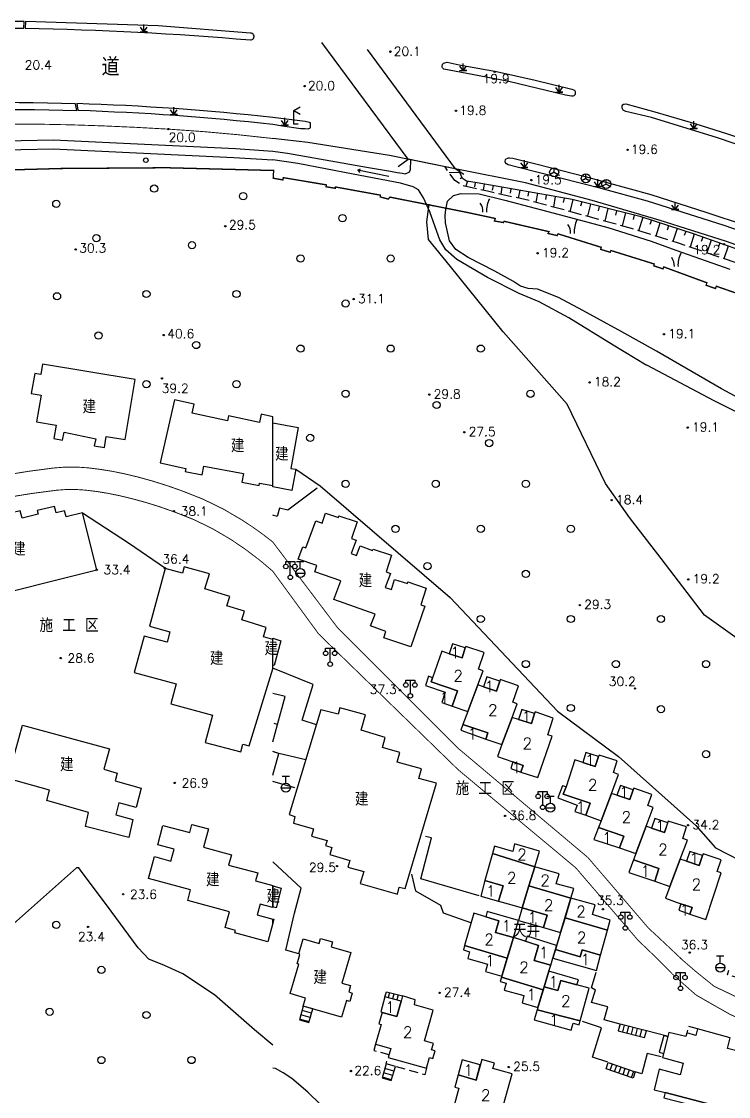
# Model space of a CAD drawing. Extents: x 115374 to 116875, y 149866 to 152432.
# Drawn here: x 115944.2 to 116101.2, y 152193.1 to 152431.7 of the extents above; entities that cross this region are included whole.
import ezdxf
from ezdxf.enums import TextEntityAlignment as Align

# ---------------------------------------------------------------- set-up
doc = ezdxf.new("R2010")
doc.units = 0
doc.header["$MEASUREMENT"] = 0
doc.header["$PDMODE"] = 32
doc.header["$PDSIZE"] = 0.3
for name, pattern in [('X0', [4, 3, -1]), ('X2', [10, 8, -2]), ('X5', [3, 2, -1])]:
    doc.linetypes.add(name, pattern=pattern)
doc.layers.get('0').update_dxf_attribs({"linetype": 'CONTINUOUS'})
for name, color, linetype in [('BOUND', 7, 'CONTINUOUS'), ('DLDW', 14, 'CONTINUOUS'), ('DLSS', 5, 'CONTINUOUS'), ('DMTZ', 5, 'CONTINUOUS'), ('GCD', 1, 'CONTINUOUS'), ('GXYZ', 2, 'CONTINUOUS'), ('JMD', 6, 'CONTINUOUS'), ('SXSS', 5, 'CONTINUOUS'), ('YZH', 2, 'CONTINUOUS'), ('ZBTZ', 5, 'CONTINUOUS')]:
    doc.layers.add(name, color=color, linetype=linetype)
doc.styles.add('HZ', font='rs.shx', dxfattribs={"bigfont": 'hztxt.shx'})
doc.linetypes.add('X17', pattern='A,9.4,[169,symbolx.shx,S=1,R=0,X=0,Y=0.15],0.6', length=10)
doc.linetypes.add('X20', pattern='A,4.5,[145,symbolx.shx,S=1,R=0,X=0,Y=0],4.5,-0.5,[146,symbolx.shx,S=1,R=0,X=0,Y=0],-0.5', length=10)
doc.linetypes.add('X35', pattern='A,2,[4,symbolt.shx,S=1,R=0,X=0,Y=0],2,[28,symbolt.shx,S=1,R=0,X=0,Y=0],1e-11', length=4)
doc.linetypes.add('X4', pattern='A,0,-1e-09,[149,symbolx.shx,S=0.15,R=0,X=0,Y=0],-1.6', length=1.6)
doc.linetypes.add('X40', pattern='A,2,[150,symbolx.shx,S=1,R=0,X=0,Y=0],2,[151,symbolx.shx,S=1,R=0,X=0,Y=0],1e-11', length=4)

# ---------------------------------------------------------------- blocks, each defined once
blk = doc.blocks.new('GC124')
for p, q in [((0, -0.8), (-0.75, 0.2)), ((0, -0.8), (0, 0.8)), ((0, -0.8), (0.75, 0.2)), ((-0.8, -0.8), (0.75, -0.8)), ((0.8, -0.8), (0, -0.8))]:
    blk.add_line(p, q)
blk = doc.blocks.new('GC122')
blk.add_circle((0, 0), 0.8)
blk = doc.blocks.new('GC159')
blk.add_circle((0.73, 0.68), 0.5)
blk = doc.blocks.new('GC052')
for p, q in [((0, 3), (1.38, 3.81)), ((0, 0), (0, 3)), ((0, 3), (1.38, 2.19)), ((1, 0), (0, 0))]:
    blk.add_line(p, q)
blk = doc.blocks.new('GC048')
for q in [(-0.87, -0.5), (0, 1), (0.87, -0.5)]:
    blk.add_line((0, 0), q)
blk.add_circle((0, 0), 1)
blk = doc.blocks.new('GC097')
for p, q in [((-1, 2.92), (-1, 3.52)), ((-1, 3.52), (1, 3.52)), ((0, 0.52), (0, 3.52)), ((1, 3.52), (1, 2.92))]:
    blk.add_line(p, q)
for centre in [(-1, 2.42), (1, 2.42), (0.01, 0)]:
    blk.add_circle(centre, 0.5)
blk = doc.blocks.new('GC133')
for p, q in [((-0.81, 2.59), (0.79, 2.59)), ((-0.01, 0.99), (-0.01, 2.59)), ((-1.01, -0.01), (0.99, -0.01))]:
    blk.add_line(p, q)
blk.add_circle((-0.01, -0.01), 1)

msp = doc.modelspace()

# ---------------------------------------------------------------- linework, layer by layer
at = {"layer": 'BOUND', "linetype": 'Continuous'}
for points in [[(116030.05, 152401.16), (116010.94, 152427.05)], [(116020.95, 152425.46), (116040.47, 152399.04), (116030.05, 152401.16)]]:
    msp.add_lwpolyline(points, dxfattribs=at)
at = {"layer": 'BOUND', "linetype": 'Continuous', "flags": 128}
for points in [[(116025.24, 152216.35), (116028.81, 152215.46), (116028.49, 152214.31), (116024.93, 152215.28)], [(116008.03, 152209.57), (116008.9, 152212.6), (116006.8, 152213.21), (116005.93, 152210.17)], [(116076.71, 152207.71), (116082.56, 152206.23), (116082.94, 152207.74), (116077.1, 152209.22)], [(116026.3, 152196.66), (116027.23, 152199.8), (116025.19, 152200.37), (116024.28, 152197.27)], [(116080, 152197.22), (116074, 152199.3), (116074.49, 152200.71), (116080.49, 152198.63)]]:
    msp.add_lwpolyline(points, close=True, dxfattribs=at)
at = {"layer": 'DLDW', "linetype": 'X4', "flags": 128}
for points in [[(116246, 152260.78), (116240.56, 152251.28), (116239.42, 152249.69), (116230.78, 152248.96), (116221.52, 152247.23), (116207.28, 152250.64), (116191.82, 152254.08), (116186.51, 152257.11), (116169.81, 152258.96), (116158.08, 152262.26), (116145.98, 152269.39), (116137.05, 152274.05), (116130.39, 152276.79), (116127.48, 152279.69), (116121.99, 152283), (116117.9, 152283.31), (116109.1, 152288.01), (116103.1, 152294.79), (116095.87, 152299.99), (116086.21, 152312.54), (116079.19, 152321.64), (116073.87, 152329.21), (116065.35, 152346.81), (116051.18, 152362.81), (116039.44, 152377.34), (116034.56, 152383.33), (116034.24, 152387.28), (116034.75, 152391.15)], [(116005.17, 152332.37), (116010.57, 152328.67), (116039.39, 152303.9), (116063.21, 152278.67), (116076.78, 152268.57), (116093.92, 152253.29), (116098.29, 152248.3), (116106.35, 152244.22)]]:
    msp.add_lwpolyline(points, dxfattribs=at)
at = {"layer": 'DLSS', "linetype": 'Continuous', "flags": 128}
msp.add_lwpolyline([(116038, 152421.13), (116037.73, 152421.43), (116037.64, 152421.6), (116037.61, 152421.78), (116037.62, 152421.96), (116037.68, 152422.11), (116037.8, 152422.32), (116037.9, 152422.42), (116038.18, 152422.55), (116038.75, 152422.67), (116041.36, 152422.1), (116049.68, 152420.58), (116058.28, 152418.66), (116066.4, 152416.71), (116066.8, 152416.55), (116066.96, 152416.45), (116067.04, 152416.33), (116067.11, 152416.17), (116067.11, 152416.02), (116067.12, 152415.51), (116066.88, 152415.24), (116066.63, 152415.13), (116066.32, 152415.1), (116065.01, 152415.37), (116052.4, 152418.36), (116044.28, 152419.96)], close=True, dxfattribs=at)
for points in [[(116113.54, 152400.86), (116098.73, 152405.89), (116084.09, 152410.38), (116078.39, 152411.72), (116077.77, 152412.02), (116077.59, 152412.5), (116077.54, 152412.7), (116077.6, 152412.98), (116077.72, 152413.2), (116077.87, 152413.35), (116078.03, 152413.39), (116078.41, 152413.4), (116084.79, 152411.65), (116093.94, 152408.96), (116100.75, 152406.87), (116107.21, 152404.7)], [(116000, 152408.93), (116002.2, 152408.56), (116006.22, 152407.99), (116007.2, 152407.95), (116007.86, 152407.91), (116008.02, 152407.96), (116008.24, 152408.04), (116008.37, 152408.17), (116008.41, 152408.42), (116008.43, 152408.99), (116008.37, 152409.18), (116008.2, 152409.28), (116007.23, 152409.54), (116000, 152410.41)], [(116204.54, 152335.87), (116204.48, 152336.23), (116203.82, 152337.02), (116200.98, 152338.58), (116181.82, 152347.94), (116166.69, 152355.15), (116149.96, 152363.1), (116130.17, 152371.75), (116114.39, 152377.99), (116100.73, 152382.88), (116085.82, 152387.59), (116070.92, 152391.97), (116056.09, 152395.89), (116040.47, 152399.04), (116025.94, 152401.97), (116007.82, 152404.87), (116000, 152405.74)], [(116027.88, 152399.5), (116030.05, 152401.16)], [(116040.47, 152399.04), (116030.05, 152401.16)], [(116107.25, 152384), (116100.2, 152386.46), (116083.22, 152391.81), (116072.9, 152394.65), (116054.55, 152399.3), (116052.3, 152399.92), (116051.88, 152400.09), (116051.78, 152400.16), (116051.62, 152400.54), (116051.62, 152400.62), (116051.69, 152401.07), (116051.84, 152401.25), (116052.19, 152401.41), (116052.29, 152401.48), (116052.6, 152401.47), (116053.28, 152401.38), (116058.69, 152400.06), (116069.39, 152397.32), (116083.9, 152393.3), (116096.34, 152389.31), (116104.91, 152386.47)], [(116042.4, 152397.78), (116040.47, 152399.04)]]:
    msp.add_lwpolyline(points, dxfattribs=at)
at = {"layer": 'DLSS', "linetype": 'Continuous', "const_width": 0.2, "elevation": 28.61, "flags": 128}
msp.add_lwpolyline([(115500, 152276.4), (115500.27, 152276.5), (115532.5, 152288.56), (115608.64, 152317.04), (115634.28, 152326.63), (115664.54, 152337.97), (115704.27, 152352.82), (115717.43, 152357.77), (115749.84, 152369.87), (115765.86, 152375.73), (115781.58, 152381.3), (115792.25, 152384.75), (115800.12, 152387.26, -0.028149), (115852.28, 152400.26, -0.012549), (115879.49, 152404.73, -0.017306), (115909.2, 152407.8, -0.012287), (115933.53, 152408.87, -0.011958), (115955.4, 152408.77, -0.008068), (115976.81, 152407.82, -0.014258), (116000, 152405.74, -0.00202)], format="xyb", dxfattribs=at)
at = {"layer": 'DLSS', "linetype": 'X2', "flags": 128}
msp.add_lwpolyline([(115569.22, 152046.44, 0.2, 0.2, 0), (115567.98, 152054.85, 0.2, 0.2, 0), (115567.36, 152062.02, 0.2, 0.2, 0), (115565.46, 152073.57, 0.2, 0.2, 0), (115565.15, 152085.43, 0.2, 0.2, 0), (115565.94, 152100.61, 0.2, 0.2, 0), (115567.07, 152115.19, 0.2, 0.2, 0.000417), (115568.87, 152122.44, 0.2, 0.2, 0.000841), (115571.76, 152134.19, 0.2, 0.2, -0.001123), (115573.93, 152143.01, 0.2, 0.2, -0.040892), (115576.45, 152150.47, 0.2, 0.2, -0.038421), (115580.3, 152157.79, 0.2, 0.2, -0.014908), (115581.98, 152160.3, 0.2, 0.2, -0.0273), (115583.27, 152161.9, 0.2, 0.2, -0.028692), (115584.66, 152163.29, 0.2, 0.2, -0.02493), (115586.29, 152164.6, 0.2, 0.2, -0.055949), (115590.62, 152167.05, 0.2, 0.2, -0.034684), (115597.12, 152169.3, 0.2, 0.2, -0.001971), (115606.13, 152171.7, 0.2, 0.2, -0.002162), (115614.38, 152173.83, 0.2, 0.2, -0.000706), (115628.2, 152177.3, 0.2, 0.2, 0.000636), (115643.52, 152181.15, 0.2, 0.2, 0.003406), (115661.39, 152185.8, 0.2, 0.2, 0.002638), (115684.43, 152192.09, 0.2, 0.2, 0.017629), (115705.85, 152198.87, 0.2, 0.2, 0.012619), (115735.37, 152210.24, 0.2, 0.2, 0.0206), (115745.5, 152214.93, 0.2, 0.2, -0.043498), (115751.43, 152217.35, 0.2, 0.2, -0.00713), (115758.79, 152219.52, 0.2, 0.2, 0.003872), (115772.01, 152223.33, 0.2, 0.2, 0.003936), (115786.44, 152227.73, 0.2, 0.2, -0.010813), (115791.95, 152229.33, 0.2, 0.2, -0.019211), (115795.39, 152230.11, 0.2, 0.2, -0.003374), (115812.93, 152233.25, 0.2, 0.2, -0.005685), (115818.12, 152234.08, 0.2, 0.2, 0.007685), (115821.72, 152234.67, 0.2, 0.2, 0.04114), (115823.29, 152235.09, 0.2, 0.2, 0.022105), (115827.14, 152236.66, 0.2, 0.2, 0.046444), (115829.02, 152237.74, 0.2, 0.2, 0.02433), (115833.3, 152241.11, 0.2, 0.2, 0.050906), (115833.8, 152241.63, 0.2, 0.2, -0.067766), (115837.7, 152246, 0.2, 0.2, 0.011529), (115853.64, 152260.93, 0.2, 0.2, 0.022845), (115862.07, 152269.98, 0.2, 0.2, 0.020346), (115882.96, 152296.73, 0.2, 0.2, -0.053266), (115892.42, 152307.33, 0.2, 0.2, -0.009121), (115897.22, 152311.52, 0.2, 0.2, -0.008602), (115902.44, 152315.76, 0.2, 0.2, -0.016613), (115909.99, 152321.28, 0.2, 0.2, -0.027309), (115915.15, 152324.4, 0.2, 0.2, -0.054517), (115920.34, 152326.47, 0.2, 0.2, -0.017128), (115934.59, 152329.91, 0.2, 0.2, -0.021521), (115951.33, 152332.61, 0.2, 0.2, -0.054783), (115958.93, 152332.66, 0.2, 0.2, -0.029317), (115967.02, 152331.35, 0.2, 0.2, -0.024745), (115976.2, 152328.82, 0.2, 0.2, -0.004002), (115976.92, 152328.58, 0.2, 0.2, -0.000868), (115979.91, 152327.53, 0.2, 0.2, -0.057628), (115993.3, 152321.01, 0.2, 0.2, -0.025987), (116000, 152316.22, 0, 0, 0)], format="xyseb", dxfattribs=at)
at = {"layer": 'DLSS', "linetype": 'Continuous', "const_width": 0.2, "flags": 128}
msp.add_lwpolyline([(115839.82, 152241.22, 0.012364), (115857.13, 152257.38, 0.022845), (115865.86, 152266.76, 0.020346), (115887, 152293.83, -0.053266), (115895.76, 152303.64, -0.009121), (115900.42, 152307.71, -0.008602), (115905.51, 152311.84, -0.016613), (115912.79, 152317.17, -0.027309), (115917.49, 152320.01, -0.054517), (115921.67, 152321.68, -0.017128), (115935.59, 152325.04, -0.021521), (115951.91, 152327.67, -0.054783), (115958.42, 152327.71, -0.029317), (115965.94, 152326.49, -0.024745), (115974.64, 152324.1, -0.004002), (115975.29, 152323.88, -0.000868), (115978.26, 152322.84, -0.057628), (115990.62, 152316.82, -0.03962), (116000, 152309.73)], format="xyb", dxfattribs=at)
at = {"layer": 'DLSS', "linetype": 'X2', "const_width": 0.2, "flags": 128}
for points in [[(116083.4, 152230.52), (116069.96, 152246.19), (116041.3, 152270.3), (116014.38, 152297.2), (116000, 152316.22)], [(116251.92, 152291.22), (116254.42, 152285.07), (116255.65, 152280.64), (116258.08, 152262.51), (116259.19, 152251.53), (116262.05, 152228.59), (116264.39, 152177.61), (116264.81, 152131.24), (116264.67, 152129.75), (116264.6, 152129.53), (116264.57, 152129.36), (116264.34, 152128.72), (116264.18, 152128.51), (116264, 152128.29), (116263.64, 152127.86), (116263.28, 152127.6), (116261, 152126.79), (116255.38, 152126.93), (116247.8, 152129.18), (116238.74, 152133.33), (116219.15, 152145.81), (116211.88, 152153.75), (116204.96, 152161.76), (116200.62, 152167.09), (116195.15, 152172.67), (116189.11, 152179.94), (116181.8, 152187.44), (116176.53, 152192.94), (116172.63, 152196.33), (116169.85, 152198.46), (116166.52, 152200.86), (116161.68, 152203.74), (116157.15, 152205.62), (116153.49, 152206.81), (116150.62, 152207.58), (116142.6, 152209.13), (116132.78, 152209.8), (116120.99, 152210.8), (116117.85, 152211.05), (116115.34, 152211.43), (116111.31, 152212.3), (116107.23, 152213.51), (116103.79, 152214.83), (116097.97, 152217.61), (116093.81, 152220.97), (116090.62, 152223.73), (116090.68, 152223.71), (116085.44, 152228.64), (116083.4, 152230.52)]]:
    msp.add_lwpolyline(points, dxfattribs=at)
at = {"layer": 'DLSS', "linetype": 'Continuous', "const_width": 0.2, "flags": 128}
for points in [[(116000, 152309.73), (116010.19, 152295.8), (116041.18, 152265.65), (116067.29, 152243.88), (116081.15, 152227.76)], [(116174.53, 152186.01), (116164.37, 152194.85), (116157.66, 152198.62), (116152.01, 152201.03), (116149.36, 152202.01), (116143.88, 152203.26), (116137.3, 152204.29), (116130.36, 152204.77), (116123.6, 152205.76), (116115.61, 152206.96), (116102.46, 152210.94), (116102.06, 152211.13), (116101.47, 152211.39), (116094.02, 152215.63), (116089.23, 152219.84), (116088.8, 152220.24), (116084.96, 152224.12), (116081.15, 152227.76)]]:
    msp.add_lwpolyline(points, dxfattribs=at)
at = {"layer": 'DMTZ', "linetype": 'Continuous'}
for p, q in [((116041.57, 152398.21), (116039.17, 152398.11)), ((116042.05, 152397.07), (116041.63, 152396.8)), ((116043.24, 152396.25), (116042.87, 152395.15)), ((116044.98, 152395.98), (116044.83, 152394.99)), ((116046.95, 152395.63), (116046.71, 152394.27)), ((116048.92, 152395.29), (116048.75, 152394.3)), ((116050.89, 152394.94), (116050.62, 152393.38)), ((116052.86, 152394.59), (116052.69, 152393.61)), ((116054.83, 152394.24), (116054.52, 152392.5)), ((116056.8, 152393.9), (116056.63, 152392.91)), ((116058.77, 152393.55), (116058.42, 152391.58)), ((116060.74, 152393.2), (116060.57, 152392.22)), ((116062.71, 152392.86), (116062.3, 152390.53)), ((116064.68, 152392.51), (116064.51, 152391.52)), ((116066.65, 152392.15), (116065.99, 152389.53)), ((116068.59, 152391.66), (116068.34, 152390.69)), ((116070.53, 152391.17), (116069.85, 152388.48)), ((116072.47, 152390.68), (116072.22, 152389.71)), ((116074.4, 152390.19), (116073.7, 152387.4)), ((116076.34, 152389.71), (116076.1, 152388.74)), ((116078.28, 152389.22), (116077.55, 152386.33)), ((116080.22, 152388.73), (116079.98, 152387.76)), ((116082.15, 152388.21), (116081.2, 152385.26)), ((116084.06, 152387.6), (116083.75, 152386.65)), ((116085.96, 152386.98), (116085.02, 152384.08)), ((116087.86, 152386.37), (116087.56, 152385.41)), ((116089.77, 152385.75), (116088.84, 152382.89)), ((116091.67, 152385.13), (116091.36, 152384.18)), ((116093.57, 152384.52), (116092.64, 152381.63)), ((116095.46, 152383.86), (116095.13, 152382.91)), ((116097.35, 152383.2), (116096.35, 152380.36)), ((116099.23, 152382.53), (116098.9, 152381.59)), ((116101.12, 152381.87), (116100.14, 152379.07))]:
    msp.add_line(p, q, dxfattribs=at)
at = {"layer": 'DMTZ', "linetype": 'Continuous', "flags": 128}
for points in [[(116043.01, 152396.29), (116042.15, 152396.83), (116041.57, 152398.19), (116041.56, 152398.82)], [(116202.34, 152335.17), (116202.05, 152335.83), (116200.77, 152336.49), (116193.83, 152341.17), (116183.28, 152346.57), (116175.64, 152350.26), (116156.44, 152359.21), (116141.03, 152366.24), (116123.52, 152373.49), (116107.46, 152379.65), (116093.6, 152384.51), (116081.76, 152388.34), (116066.5, 152392.19), (116045.39, 152395.91), (116043.01, 152396.29)]]:
    msp.add_lwpolyline(points, dxfattribs=at)
at = {"layer": 'DMTZ', "linetype": 'X35', "flags": 128}
for points in [[(116009.9, 152328.17), (116003.38, 152323.25), (116001.48, 152323.69), (116001.01, 152321.87), (116000, 152322.12)], [(116009.02, 152284.6), (116000, 152288.2)], [(116009.69, 152275.64), (116006.52, 152276.68), (116009.02, 152284.6)], [(116000, 152271.82), (116001.08, 152275.73), (116002.76, 152281.89), (116000, 152282.55)], [(116001.08, 152275.73), (116000.3, 152275.93)], [(116000, 152264.46), (116001.38, 152269.29), (116000, 152269.68)], [(116001.38, 152269.29), (116000.3, 152269.59)], [(116007.33, 152267.87), (116001.38, 152269.29)], [(116004.92, 152261.63), (116000, 152263.01)], [(116045.81, 152237.68), (116032.85, 152241.48), (116035.24, 152250.56), (116033.9, 152250.86)], [(116005.78, 152224.77), (116002.89, 152225.6), (116004.82, 152233.81), (116006.29, 152239.37), (116000, 152245.2)], [(116043.99, 152231.69), (116037.91, 152233.84), (116037.29, 152235.5), (116031.79, 152238.68), (116030.87, 152242.46)], [(116077.1, 152209.22), (116073.56, 152210.14), (116074.37, 152213.02), (116070.76, 152214), (116071.65, 152216.76), (116070.74, 152217.26), (116071.77, 152220.74)], [(116074.41, 152200.74), (116071, 152201.89), (116072.95, 152208.4), (116068.77, 152209.76)], [(116087.56, 152206.54), (116082.94, 152207.74)], [(116086.23, 152201.91), (116083.12, 152202.69), (116081.91, 152198.14)], [(116081.91, 152198.14), (116080.49, 152198.63)]]:
    msp.add_lwpolyline(points, dxfattribs=at)
at = {"layer": 'DMTZ', "linetype": 'X40', "elevation": 33.37, "flags": 128}
msp.add_lwpolyline([(115957.77, 152322.69), (115967.98, 152315.98), (115976.23, 152310.39)], dxfattribs=at)
at = {"layer": 'GCD', "linetype": 'Continuous'}
for p in [(116026.14, 152425.01, 20.1), (116049.29, 152420.54, 19.9), (116007.09, 152417.37, 20), (116040.69, 152411.9, 19.8), (115976.81, 152407.82, 19.98), (116078.77, 152403.22, 19.6), (116057.43, 152396.51, 19.5), (115989.49, 152386.27, 29.54), (115956.27, 152381.12, 30.31), (116100.17, 152382.28, 19.2), (116058.81, 152380.26, 19.2), (116017.96, 152370.09, 31.1), (115975.81, 152362.12, 40.57), (116086.83, 152362.31, 19.1), (115975.43, 152352.49, 39.18), (116070.33, 152351.62, 18.2), (116034.76, 152348.9, 29.8), (116042.52, 152340.56, 27.5), (116092.12, 152341.59, 19.1), (116075.25, 152325.48, 18.4), (115978.09, 152323.04, 38.06), (115960.94, 152310.03, 33.37), (115976.1, 152310.35, 36.42), (116092.25, 152307.9, 19.2), (116068.18, 152302.21, 29.3), (115952.95, 152290.43, 28.55), (116028.29, 152283.3, 37.3), (116080.4, 152283.68, 30.2), (115978.27, 152262.73, 26.87), (116051.59, 152255.4, 36.79), (116092.2, 152253.34, 34.2), (116014.28, 152244.29, 29.5), (115966.81, 152238.02, 23.56), (116073.31, 152234.71, 35.34), (115959.01, 152230.78, 23.43), (116092.57, 152225.09, 36.3), (116037.05, 152216.15, 27.4), (116052.41, 152199.68, 25.5), (116017.38, 152198.8, 22.6)]:
    msp.add_point(p, dxfattribs=at)
at = {"layer": 'JMD', "linetype": 'Continuous', "flags": 128}
for points in [[(115947.18, 152353.58), (115946.4, 152349.15), (115948.6, 152348.77), (115947.56, 152342.86), (115951.94, 152342.09), (115951.43, 152339.19), (115953.34, 152338.79), (115953.71, 152340.55), (115960.72, 152339.07), (115960.4, 152337.56), (115962.66, 152337.19), (115963.07, 152339.64), (115967.28, 152338.95), (115969.47, 152352.25), (115948.93, 152355.63), (115948.55, 152353.36), (115947.18, 152353.58)], [(116000, 152343.97), (115997.46, 152344.54), (115997.05, 152342.69), (115990.22, 152344.22), (115989.95, 152343.05), (115982.15, 152344.8), (115982.58, 152346.75), (115978.17, 152347.74), (115975.04, 152333.77), (115980.74, 152332.5), (115980.59, 152331.81), (115984.32, 152331.1), (115984.69, 152333.06), (115993.51, 152331.38), (115993.15, 152329.5), (115996.98, 152328.77), (115997.08, 152329.26), (116000, 152328.7)], [(116000, 152342.63), (116005.66, 152341.57), (116004.01, 152332.49), (116005.17, 152332.37), (116004.25, 152327.65), (116000, 152328.45)], [(115960.94, 152310.03), (115957.77, 152322.69), (115954.15, 152321.78), (115953.81, 152323.12), (115951.91, 152322.64), (115951.54, 152324.1), (115947.76, 152323.15), (115947.96, 152322.38), (115944.36, 152321.48), (115943.95, 152323.12), (115942.09, 152322.65), (115934.6, 152321.37), (115934.84, 152319.98), (115932.83, 152319.63), (115932.97, 152318.84), (115929.09, 152318.18), (115932.82, 152302.98)], [(116006.67, 152315.11), (116007.39, 152314.87), (116009.56, 152320.87), (116011.01, 152320.35), (116011.74, 152322.56), (116014.58, 152321.66), (116014.69, 152322.01), (116018.74, 152320.64), (116017.53, 152316.95), (116018.52, 152316.58), (116017.42, 152313.65), (116018.62, 152313.21), (116019.42, 152315.35), (116022.19, 152314.3), (116022.32, 152314.64), (116026.38, 152313.28), (116025.16, 152309.59), (116026.12, 152309.23), (116024.95, 152306.11), (116026.35, 152305.68), (116027.07, 152307.89), (116029.91, 152306.99), (116030.02, 152307.33), (116034.08, 152305.97), (116032.86, 152302.28), (116033.79, 152301.93), (116030.67, 152292.9), (116024.68, 152294.93), (116025.15, 152296.36), (116021.74, 152297.6), (116022.72, 152300.21), (116013.56, 152303.43), (116015.12, 152307.56), (116009.34, 152309.57), (116009.82, 152310.95), (116005.65, 152312.4)], [(116000, 152294.53), (115997.93, 152295.16), (115998.56, 152297.24), (115993.15, 152298.89), (115993.75, 152300.87), (115989.85, 152302.06), (115990.47, 152304.08), (115984.96, 152305.77), (115985.99, 152309.15), (115980.38, 152310.67), (115980, 152309.29), (115976.1, 152310.35), (115972.64, 152297.51), (115977.17, 152296.28), (115976.55, 152293.95), (115971.47, 152295.32), (115969.28, 152287.21), (115978.56, 152284.71), (115977.36, 152280.26), (115986.64, 152277.75), (115985.02, 152271.73), (115992.91, 152269.6), (115993.37, 152271.3), (115994.76, 152270.93), (116000, 152288.05)], [(116000, 152294.83), (116001.8, 152294.27), (116000.3, 152288.82), (116000, 152288.91)], [(116046.69, 152287.59), (116045.69, 152287.97), (116046.91, 152291.66), (116042.86, 152293.02), (116042.75, 152292.68), (116042.07, 152290.48), (116039.18, 152291.37), (116037.51, 152291.99), (116035.49, 152286.08), (116035.18, 152285.14), (116040.99, 152283.19), (116039.81, 152279.79), (116043.29, 152278.58), (116045.51, 152284.48)], [(116042.75, 152292.68), (116039.91, 152293.58), (116039.18, 152291.37), (116042.07, 152290.48)], [(116035.18, 152285.14), (116035.49, 152286.08), (116034.57, 152286.39), (116033.92, 152284.36), (116038.29, 152282.85), (116037.51, 152280.59), (116039.81, 152279.79), (116040.99, 152283.19)], [(116054.3, 152280.26), (116053.34, 152280.62), (116054.56, 152284.31), (116050.5, 152285.68), (116050.39, 152285.33), (116049.71, 152283.13), (116046.83, 152284.02), (116045.51, 152284.48), (116043.29, 152278.58), (116042.21, 152275.72), (116047.77, 152273.87), (116047.29, 152272.46), (116050.89, 152271.23), (116053.17, 152277.26)], [(116050.39, 152285.33), (116047.55, 152286.24), (116046.83, 152284.02), (116049.71, 152283.13)], [(116010.66, 152278.96), (116003.67, 152255.7), (116004.95, 152255.3), (116004.62, 152253.79), (116009.03, 152252.56), (116008.63, 152250.95), (116012.09, 152249.92), (116011.75, 152248.84), (116013.15, 152248.43), (116012.68, 152246.84), (116017.14, 152245.53), (116016.69, 152244), (116020.23, 152243.1), (116019.41, 152240.41), (116027.68, 152238.05), (116028.1, 152239.6), (116029.4, 152239.28), (116036.39, 152262.68), (116032.42, 152263.74), (116033.01, 152265.85), (116027.66, 152267.37), (116028.26, 152269.49), (116024.38, 152270.59), (116025, 152272.79), (116019.62, 152274.47), (116020.63, 152277.83), (116014.87, 152279.38), (116014.52, 152277.98)], [(116062, 152273.07), (116061.06, 152273.43), (116062.28, 152277.11), (116058.23, 152278.48), (116058.11, 152278.13), (116057.44, 152275.94), (116054.55, 152276.83), (116053.17, 152277.26), (116050.89, 152271.23), (116049.91, 152268.61), (116053.32, 152267.38), (116055.58, 152266.61), (116055.09, 152265.15), (116055.34, 152265.06), (116058.84, 152263.92)], [(116058.11, 152278.13), (116055.28, 152279.04), (116054.55, 152276.83), (116057.44, 152275.94)], [(115968.05, 152250.65), (115958.46, 152253.07), (115959.15, 152256.16), (115949.84, 152258.84), (115950.48, 152261.16), (115941.2, 152263.71), (115944.47, 152275.58), (115963.75, 152270.26), (115962.51, 152265.75), (115965.51, 152264.92), (115965.04, 152263.19), (115970.82, 152261.6), (115969.71, 152257.29), (115965.83, 152258.29), (115965.15, 152255.63), (115968.98, 152254.64)], [(116042.21, 152275.72), (116041.73, 152274.45), (116047.29, 152272.46), (116047.77, 152273.87)], [(116076.76, 152264.62), (116075.65, 152265.03), (116076.49, 152267.64), (116072.47, 152268.88), (116072.35, 152268.56), (116071.61, 152266.4), (116068.81, 152267.28), (116067.1, 152267.85), (116065.11, 152261.87), (116064.48, 152260.22), (116070.44, 152258.23), (116069.54, 152255.54), (116072.88, 152254.32), (116075.18, 152260.42)], [(116072.35, 152268.56), (116069.54, 152269.46), (116068.81, 152267.28), (116071.61, 152266.4)], [(116055.58, 152266.61), (116053.32, 152267.38), (116052.85, 152265.95), (116055.09, 152265.15)], [(116070.44, 152258.23), (116064.48, 152260.22), (116065.11, 152261.87), (116064.34, 152262.12), (116063.31, 152259.39), (116067.59, 152257.76), (116067.07, 152256.41), (116069.54, 152255.54)], [(116084.46, 152257.28), (116083.3, 152257.7), (116084.18, 152260.16), (116080.14, 152261.6), (116080.01, 152261.23), (116079.27, 152259.07), (116076.42, 152259.99), (116075.18, 152260.42), (116072.88, 152254.32), (116072.31, 152252.81), (116077.98, 152250.92), (116077, 152248.31), (116080.62, 152247.09), (116082.88, 152253.1)], [(116080.01, 152261.23), (116077.19, 152262.16), (116076.42, 152259.99), (116079.27, 152259.07)], [(116092.04, 152250), (116091.04, 152250.37), (116091.83, 152252.95), (116087.81, 152254.26), (116086.95, 152251.7), (116084.1, 152252.68), (116082.88, 152253.1), (116080.07, 152245.64), (116085.74, 152243.74), (116084.79, 152240.92), (116088.19, 152239.77), (116090.47, 152245.83)], [(116087.68, 152253.89), (116084.84, 152254.84), (116084.1, 152252.68), (116086.95, 152251.7)], [(116000, 152235.11), (115997.21, 152235.86), (115996.56, 152233.44), (116000, 152232.52), (116000, 152231.59), (115998.9, 152227.5), (115991.62, 152229.44), (115991.77, 152229.98), (115989.45, 152230.61), (115990.39, 152234.1), (115981.14, 152236.61), (115981.78, 152238.98), (115972.43, 152241.51), (115973.74, 152246.39), (115977.41, 152245.4), (115978.12, 152248.01), (115974.5, 152248.99), (115975.61, 152253.29), (115981.6, 152251.73), (115982.06, 152253.5), (115985.74, 152252.52), (115984.65, 152248.46), (115990.84, 152246.8), (115990.21, 152244.48), (115996.67, 152242.76), (115996.2, 152240.99), (116000, 152239.98)], [(116077.98, 152250.92), (116072.31, 152252.81), (116071.32, 152250.2), (116077, 152248.31)], [(116058.16, 152244.11), (116048.8, 152247.04), (116047.1, 152241.07), (116051.13, 152239.93), (116050.15, 152236.46), (116053.05, 152235.64), (116055.4, 152234.98), (116056.88, 152239.89)], [(116059.22, 152247.62), (116053.69, 152249.23), (116053.29, 152247.54), (116049.26, 152248.68), (116048.8, 152247.04), (116058.16, 152244.11)], [(116099.57, 152242.75), (116098.67, 152243.07), (116099.57, 152245.63), (116095.54, 152246.97), (116095.42, 152246.59), (116094.66, 152244.42), (116091.82, 152245.36), (116090.47, 152245.83), (116088.18, 152239.74), (116087.19, 152237.13), (116090.6, 152235.9), (116093.12, 152235.06), (116092.63, 152233.58), (116096.12, 152232.44)], [(116095.42, 152246.59), (116092.59, 152247.53), (116091.82, 152245.36), (116094.66, 152244.42)], [(116085.74, 152243.74), (116080.07, 152245.64), (116079.03, 152242.88), (116084.79, 152240.92)], [(116063.58, 152242.57), (116058.16, 152244.11), (116056.88, 152239.89), (116066.21, 152237.17), (116066.84, 152239.27), (116062.94, 152240.37)], [(116000, 152239.88), (116001.92, 152239.37), (116000.75, 152235.01), (116000, 152235.21)], [(116051.13, 152239.93), (116047.1, 152241.07), (116046.17, 152237.59), (116050.15, 152236.46)], [(116066.21, 152237.17), (116056.88, 152239.89), (116055.4, 152234.98), (116060.9, 152233.37), (116060.1, 152230.62), (116063.89, 152229.51)], [(116060.9, 152233.37), (116055.4, 152234.98), (116054.57, 152232.23), (116060.1, 152230.62)], [(116071.6, 152235.65), (116066.21, 152237.17), (116064.89, 152232.82), (116074.33, 152230.06), (116074.93, 152232.26), (116070.97, 152233.5)], [(116093.12, 152235.06), (116090.6, 152235.9), (116090.13, 152234.47), (116092.63, 152233.58)], [(116049.47, 152229.54), (116050.19, 152232.11), (116047.32, 152233.05), (116044.62, 152233.81), (116042.6, 152226.65), (116052.02, 152223.81), (116053.42, 152228.42)], [(116054.57, 152232.23), (116047.64, 152234.19), (116047.32, 152233.05), (116050.19, 152232.11), (116049.47, 152229.54), (116053.42, 152228.42)], [(116074.33, 152230.06), (116064.89, 152232.82), (116063.89, 152229.51), (116062.76, 152225.76), (116068.25, 152224.14), (116068.7, 152225.71), (116072.8, 152224.52)], [(116000, 152232.52), (116000.23, 152232.46), (116000, 152231.59)], [(116060.1, 152230.62), (116063.89, 152229.51), (116063.03, 152226.64), (116056.46, 152228.7), (116056.11, 152227.58), (116053.42, 152228.42), (116054.57, 152232.23)], [(116006.74, 152228.14), (116010.3, 152227.12), (116010.62, 152228.24), (116013.31, 152227.47), (116012.99, 152226.34), (116017.32, 152225.1), (116015.36, 152218.29), (116017.27, 152217.74), (116016.87, 152216.35), (116017.64, 152216.09), (116017.12, 152214.26), (116016.35, 152214.48), (116015.28, 152210.77), (116006.78, 152213.21), (116007.32, 152214.99), (116003.85, 152215.99), (116005.84, 152222.51), (116005.47, 152222.62), (116006.06, 152224.69), (116005.78, 152224.77)], [(116061.71, 152222.27), (116058.04, 152223.31), (116059.03, 152226.66), (116053.42, 152228.42), (116050.83, 152219.86), (116050.76, 152219.62), (116060.06, 152216.81), (116060.25, 152217.47), (116061.31, 152220.96)], [(116062.76, 152225.76), (116063.03, 152226.64), (116056.46, 152228.7), (116056.11, 152227.58), (116059.03, 152226.66), (116058.04, 152223.31), (116061.71, 152222.27), (116062.19, 152223.87)], [(116052.02, 152223.81), (116042.6, 152226.65), (116042.39, 152225.69), (116043.7, 152225.26), (116043.29, 152223.78), (116047.7, 152222.54), (116047.27, 152220.88), (116050.83, 152219.86)], [(116072.8, 152224.52), (116068.7, 152225.71), (116068.25, 152224.14), (116062.76, 152225.76), (116062.19, 152223.87), (116071.89, 152221.13)], [(116063.93, 152218.91), (116067.53, 152217.92), (116067.88, 152219.01), (116061.31, 152220.96), (116060.25, 152217.47), (116063.3, 152216.63)], [(116050.76, 152219.62), (116050.48, 152218.7), (116051.82, 152218.32), (116051.38, 152216.76), (116055.78, 152215.52), (116055.38, 152213.93), (116058.86, 152212.86), (116060.06, 152216.81)], [(116070.24, 152217.18), (116067.53, 152217.92), (116063.93, 152218.91), (116063.3, 152216.63), (116060.25, 152217.47), (116058.72, 152212.38), (116068.25, 152209.95)], [(116035.64, 152212.29), (116031.45, 152213.49), (116031.66, 152214.63), (116028.81, 152215.46), (116028.49, 152214.3), (116027.55, 152210.93), (116024.29, 152211.82), (116023.58, 152209.25), (116024.06, 152209.12), (116022.85, 152204.79), (116026.2, 152203.8), (116025.62, 152201.81), (116034.15, 152199.43), (116034.8, 152201.77), (116035.58, 152201.55), (116036.06, 152203.26), (116035.26, 152203.49), (116035.68, 152204.9), (116033.73, 152205.47)], [(116028.49, 152214.3), (116024.93, 152215.28), (116024, 152211.9), (116024.29, 152211.82), (116027.55, 152210.93)], [(116058.72, 152212.38), (116058.05, 152210.18), (116066.26, 152207.83), (116066.68, 152209.39), (116068.01, 152209.05), (116068.25, 152209.95)], [(116053.18, 152198.16), (116048.89, 152199.37), (116049.2, 152200.55), (116046.4, 152201.36), (116045.18, 152196.8), (116041.18, 152197.92), (116040.46, 152195.24), (116041.31, 152195.02), (116040.15, 152190.66), (116043.7, 152189.62), (116043.14, 152187.67), (116051.62, 152185.25), (116052.3, 152187.59), (116053.07, 152187.37), (116053.55, 152189.08), (116052.76, 152189.31), (116053.17, 152190.77), (116051.25, 152191.31)], [(116046.08, 152200.18), (116042.07, 152201.31), (116041.18, 152197.92), (116045.18, 152196.8)], [(116087.1, 152194), (116086.79, 152192.87), (116100.67, 152189.29), (116100.97, 152190.41)]]:
    msp.add_lwpolyline(points, close=True, dxfattribs=at)
msp.add_lwpolyline([(116103.03, 152203.26), (116100.96, 152203.79), (116101.56, 152206.15), (116094.33, 152208.13), (116093.96, 152206.71), (116091.9, 152207.27), (116091.67, 152206.47), (116087.94, 152207.31), (116087.72, 152206.49), (116086.54, 152201.77), (116091.13, 152200.54), (116090.44, 152197.96), (116085.81, 152199.2), (116084.66, 152194.65), (116087.1, 152194), (116100.97, 152190.41)], dxfattribs=at)
at = {"layer": 'SXSS', "linetype": 'Continuous'}
for p, q in [((116018.9, 152398.7), (116019.47, 152398.99)), ((116018.9, 152398.7), (116019.31, 152398.2)), ((116025.77, 152397.32), (116018.9, 152398.7))]:
    msp.add_line(p, q, dxfattribs=at)
at = {"layer": 'SXSS', "linetype": 'Continuous', "elevation": 26.02, "flags": 128}
msp.add_lwpolyline([(115893.83, 152404.26), (115951.37, 152405.42), (115991.77, 152403.49), (116000, 152402.92)], dxfattribs=at)
at = {"layer": 'SXSS', "linetype": 'Continuous', "flags": 128}
for points in [[(115893.76, 152402.28), (115951.25, 152403.45), (115991.38, 152401.53), (116000, 152400.97)], [(116000, 152402.92), (116003.28, 152402.49), (116021.29, 152399.3), (116026.12, 152398.48), (116027.63, 152398.18), (116028.85, 152398.01), (116029.4, 152397.92), (116029.89, 152398.12), (116030.3, 152398.27), (116030.62, 152398.76), (116030.67, 152401.04)], [(116107.62, 152342.68), (116097.96, 152347.51), (116083.08, 152355.42), (116082.91, 152355.45), (116075.59, 152359.87), (116065.72, 152365.91), (116059.12, 152369.5), (116054.71, 152371.32), (116047.71, 152374.92), (116040.91, 152378.89), (116038.43, 152381), (116037.07, 152383.23), (116036.06, 152386.16), (116034.89, 152389.47), (116033.5, 152392.54), (116032.37, 152394.36), (116031.15, 152395.01), (116028.4, 152395.85), (116017.83, 152397.79), (116005.56, 152400.2), (116000, 152400.97)], [(116117.23, 152340.74), (116099.64, 152350.21), (116085.17, 152358.58), (116077.5, 152362.86), (116068.88, 152367.6), (116063.43, 152370.43), (116058.77, 152372.33), (116056.72, 152372.43), (116055.02, 152372.94), (116053.46, 152374.02), (116049.3, 152376.3), (116043.41, 152379.33), (116040.62, 152381.14), (116039.22, 152383.03), (116038.34, 152387.02), (116038.32, 152388.66), (116038.4, 152390.01), (116038.83, 152391.86), (116040.16, 152393.12), (116041.87, 152393.56), (116045.82, 152393.45), (116051.53, 152392.04), (116065, 152388.51), (116074.38, 152385.97), (116084.03, 152382.92), (116089.48, 152380.96), (116101.49, 152376.71)], [(116016.41, 152185.78), (116007.79, 152194.1), (116004.24, 152197.13), (116002.31, 152198.38), (116000.64, 152199.37), (116000, 152199.42)]]:
    msp.add_lwpolyline(points, dxfattribs=at)
at = {"layer": 'SXSS', "linetype": 'X0', "flags": 128}
msp.add_lwpolyline([(116201.4, 152334.09), (116188.64, 152340.39), (116171.18, 152349.07), (116157.46, 152355.72), (116144.87, 152361.47), (116133.68, 152366.37), (116119.34, 152372.19), (116105.7, 152377.17), (116090.05, 152382.52), (116079.66, 152385.74), (116069.32, 152388.62), (116057.72, 152391.77), (116047.7, 152394.04), (116042.05, 152395.33), (116040.44, 152396.39), (116038.96, 152398.38), (116038.32, 152399.48)], dxfattribs=at)
at = {"layer": 'YZH', "linetype": 'Continuous'}
for p, q in [((116025.9, 152216.19), (116025.63, 152215.09)), ((116026.87, 152215.95), (116026.59, 152214.82)), ((116027.84, 152215.71), (116027.56, 152214.56)), ((116008.35, 152210.68), (116006.25, 152211.28)), ((116008.63, 152211.64), (116006.52, 152212.25)), ((116008.07, 152209.72), (116005.97, 152210.32)), ((116076.74, 152207.71), (116077.12, 152209.21)), ((116077.71, 152207.46), (116078.09, 152208.97)), ((116078.68, 152207.22), (116079.06, 152208.72)), ((116079.65, 152206.97), (116080.03, 152208.47)), ((116080.62, 152206.72), (116081, 152208.23)), ((116081.59, 152206.48), (116081.97, 152207.98)), ((116026.92, 152198.76), (116024.92, 152199.37)), ((116074.94, 152198.97), (116075.44, 152200.38)), ((116075.89, 152198.64), (116076.38, 152200.06)), ((116076.83, 152198.32), (116077.32, 152199.73)), ((116077.78, 152197.99), (116078.27, 152199.4)), ((116026.36, 152196.85), (116024.34, 152197.46)), ((116026.64, 152197.8), (116024.63, 152198.42)), ((116078.72, 152197.66), (116079.21, 152199.07)), ((116079.67, 152197.33), (116080.16, 152198.74))]:
    msp.add_line(p, q, dxfattribs=at)
at = {"layer": 'YZH', "linetype": 'X17', "const_width": 0.3, "elevation": 20.98, "flags": 128}
msp.add_lwpolyline([(116000, 152398.64), (115993.63, 152398.81), (115976.51, 152399.25), (115952.98, 152399.08), (115927.88, 152398.39), (115916.09, 152397.98), (115904.31, 152397.13), (115880.83, 152394.6), (115869.25, 152392.73), (115857.72, 152390.42), (115834.18, 152385.2), (115811.22, 152378.36), (115785.36, 152370.43), (115754.26, 152359.46), (115720.76, 152346.82), (115660.25, 152324.55), (115637.67, 152316.66), (115559.19, 152287.82), (115503.45, 152266.65)], dxfattribs=at)
at = {"layer": 'YZH', "linetype": 'X17', "const_width": 0.3, "flags": 128}
msp.add_lwpolyline([(116193.65, 152331.78), (116190.11, 152333.45), (116189.82, 152333.01), (116187.87, 152333.92), (116188.09, 152334.48), (116178.91, 152338.91), (116178.6, 152338.54), (116176.59, 152339.44), (116176.81, 152339.92), (116167.63, 152344.37), (116167.34, 152343.99), (116165.33, 152344.93), (116165.59, 152345.38), (116156.25, 152349.71), (116155.96, 152349.33), (116154.04, 152350.17), (116154.3, 152350.65), (116144.92, 152354.99), (116144.69, 152354.55), (116142.7, 152355.42), (116142.98, 152355.92), (116133.55, 152359.89), (116133.33, 152359.39), (116131.29, 152360.33), (116131.51, 152360.8), (116122.03, 152364.69), (116121.86, 152364.17), (116119.79, 152364.9), (116120.02, 152365.4), (116110.31, 152368.8), (116110.1, 152368.34), (116108.06, 152369.07), (116108.21, 152369.57), (116098.49, 152372.95), (116098.28, 152372.45), (116096.2, 152373.17), (116096.38, 152373.72), (116086.82, 152377.24), (116086.62, 152376.81), (116084.6, 152377.48), (116084.68, 152377.89), (116075.09, 152380.88), (116074.91, 152380.49), (116072.8, 152381.14), (116072.93, 152381.59), (116063.35, 152384.58), (116063.15, 152384.2), (116061.1, 152384.66), (116061.31, 152385.07), (116051.37, 152387.37), (116051.22, 152387.09), (116049.23, 152387.43), (116049.41, 152387.99), (116042.8, 152389.41), (116026.02, 152392.73), (116025.67, 152392.29), (116023.88, 152392.77), (116023.9, 152393.17), (116013.94, 152394.98), (116013.9, 152394.69), (116011.85, 152395.03), (116011.92, 152395.45), (116002.36, 152397.05), (116002.27, 152396.55), (116000.12, 152396.92), (116000.21, 152398.65), (116000, 152398.64)], dxfattribs=at)
at = {"layer": 'YZH', "linetype": 'X5', "flags": 128}
for points in [[(116108.96, 152219), (116108.67, 152217.97), (116100.94, 152220.17), (116101.23, 152221.21)], [(116094.33, 152208.13), (116092.28, 152208.71), (116091.9, 152207.27)], [(116022.85, 152204.79), (116022.45, 152203.36), (116025.81, 152202.45)], [(116034.15, 152199.43), (116033.75, 152197.98), (116025.19, 152200.37), (116025.62, 152201.81)]]:
    msp.add_lwpolyline(points, dxfattribs=at)
at = {"layer": 'YZH', "linetype": 'Continuous', "flags": 128}
for points in [[(116025.24, 152216.35), (116028.81, 152215.46), (116028.49, 152214.31), (116024.93, 152215.28)], [(116008.03, 152209.57), (116008.9, 152212.6), (116006.8, 152213.21), (116005.93, 152210.17)], [(116076.71, 152207.71), (116082.56, 152206.23), (116082.94, 152207.74), (116077.1, 152209.22)], [(116087.7, 152206.42), (116086.79, 152206.65), (116085.8, 152202.96), (116086.77, 152202.71)], [(116026.3, 152196.66), (116027.23, 152199.8), (116025.19, 152200.37), (116024.28, 152197.27)], [(116080, 152197.22), (116074, 152199.3), (116074.49, 152200.71), (116080.49, 152198.63)]]:
    msp.add_lwpolyline(points, dxfattribs=at)
at = {"layer": 'ZBTZ', "linetype": 'Continuous', "flags": 128}
for points, elevation in [([(115944.76, 152430.22), (115944.87, 152431.7, 0.025275), (115893.68, 152429.3), (115893.72, 152427.76, -0.02349), (115944.76, 152430.22, -3.116055)], 20.56), ([(115995.04, 152427.62, 1.088473), (115995.08, 152429.12), (115974.57, 152430.74), (115945.13, 152431.69), (115945.03, 152430.21, -0.017364), (115995.04, 152427.62, -2.765198)], 20.25), ([(116000, 152410.41, 0.019774), (115956.51, 152413.47), (115956.75, 152412.01, -0.022959)], 20.18), ([(115956.75, 152412.01, -0.019557), (116000, 152408.93, 0.36467)], 20.18)]:
    msp.add_lwpolyline(points, format="xyb", dxfattribs=dict(at, elevation=elevation))
at = {"layer": 'ZBTZ', "linetype": 'Continuous', "elevation": 20.46, "flags": 128}
msp.add_lwpolyline([(115906.52, 152410.83, -0.025325), (115956.55, 152411.97), (115956.25, 152413.45, 0.027039), (115906.18, 152412.36)], format="xyb", close=True, dxfattribs=at)
at = {"layer": 'ZBTZ', "linetype": 'X4', "flags": 128}
msp.add_lwpolyline([(116000, 152204.55), (115996, 152207.95), (115987.11, 152215.67), (115980.07, 152220.37), (115976.02, 152222.19), (115972.5, 152223.63), (115970.14, 152226.13), (115963.09, 152235.65), (115957.73, 152242.84), (115956.95, 152243.89), (115956.43, 152243.89), (115942.48, 152231.49), (115938.52, 152232.94), (115908.84, 152247.35), (115897.37, 152252.14), (115896.74, 152254.85), (115897.16, 152257.76), (115898.83, 152264.64), (115899.73, 152265.85)], dxfattribs=at)
at = {"layer": 'ZBTZ'}
for centre, radius, start, end in [((116043.76, 152389.58), 2.93, 355.8448, 37.5537), ((116053.54, 152389.72), 6.06, 154.0692, 183.3109), ((116072.98, 152385.02), 6.06, 154.0692, 183.3109), ((116063.21, 152384.88), 2.93, 355.8448, 37.5537), ((116086.24, 152377.51), 2.93, 355.8448, 37.5537), ((116096.02, 152377.65), 6.06, 154.0692, 183.3109)]:
    msp.add_arc(centre, radius, start, end, dxfattribs=at)

# ---------------------------------------------------------------- block references
at = {"layer": 'DLDW', "linetype": 'Continuous'}
for p in [(116003.91, 152308.34), (116012.75, 152289.08), (116030.56, 152282.04), (116059.93, 152257.33), (116078.26, 152230.54), (116090.53, 152217.14)]:
    msp.add_blockref('GC097', p, dxfattribs=at)
at = {"layer": 'DLSS', "linetype": 'Continuous'}
msp.add_blockref('GC052', (116004.69, 152408.95), dxfattribs=at)
at = {"layer": 'GXYZ', "linetype": 'Continuous'}
for name, p in [('GC048', (116062.48, 152398.26)), ('GC048', (116069.51, 152396.88)), ('GC048', (116074.03, 152395.64)), ('GC133', (116006.13, 152309.3)), ('GC133', (116002.93, 152261.67)), ('GC133', (116061.67, 152257.22)), ('GC133', (116099.35, 152221.77))]:
    msp.add_blockref(name, p, dxfattribs=at)
at = {"layer": 'ZBTZ', "linetype": 'Continuous'}
for name, p in [('GC124', (115971.42, 152430.22)), ('GC124', (116042.3, 152421.6)), ('GC124', (116063.6, 152416.83)), ('GC124', (115978.06, 152411.88)), ('GC124', (116002.69, 152409.53)), ('GC124', (116093.48, 152408.79)), ('GC159', (115971.11, 152400.24)), ('GC124', (116055.86, 152400.14)), ('GC122', (115973.7, 152394.62)), ('GC124', (116072.2, 152395.91)), ('GC122', (115993.45, 152392.95)), ('GC122', (115951.97, 152391.23)), ('GC124', (116089.34, 152390.77)), ('GC122', (116015.49, 152388.06)), ('GC122', (115960.86, 152383.62)), ('GC122', (115982.09, 152382.07)), ('GC122', (116006.19, 152379.11)), ('GC122', (116026.19, 152379.11)), ('GC122', (115952.13, 152370.72)), ('GC122', (115971.97, 152371.23)), ('GC122', (115991.97, 152371.23)), ('GC122', (116016.19, 152369.11)), ('GC122', (115961.34, 152362)), ('GC122', (115983.03, 152359.9)), ('GC122', (116006.19, 152359.11)), ('GC122', (116026.19, 152359.11)), ('GC122', (116046.19, 152359.11)), ('GC122', (115971.97, 152351.23)), ('GC122', (115991.97, 152351.23)), ('GC122', (116016.19, 152349.11)), ('GC122', (116057.23, 152349.09)), ('GC122', (116036.39, 152346.6)), ('GC122', (116008.34, 152339.3)), ('GC122', (116048.06, 152338.15)), ('GC122', (116016.19, 152329.11)), ('GC122', (116036.19, 152329.11)), ('GC122', (116056.19, 152329.11)), ('GC122', (116027.27, 152319.1)), ('GC122', (116046.19, 152319.11)), ('GC122', (116066.19, 152319.11)), ('GC122', (116034.37, 152310.85)), ('GC122', (116056.19, 152309.11)), ('GC122', (116046.19, 152299.11)), ('GC122', (116066.19, 152299.11)), ('GC122', (116086.19, 152299.11)), ('GC122', (116056.19, 152289.11)), ('GC122', (116076.19, 152289.11)), ('GC122', (116096.19, 152289.11)), ('GC122', (116066.17, 152279.36)), ('GC122', (116086.19, 152279.11)), ('GC122', (116096.19, 152269.11)), ('GC122', (115951.97, 152231.23)), ('GC122', (115961.97, 152221.23)), ('GC122', (115950.49, 152211.95)), ('GC122', (115971.97, 152211.23)), ('GC122', (115961.97, 152201.23)), ('GC122', (115981.97, 152201.23))]:
    msp.add_blockref(name, p, dxfattribs=at)

# ---------------------------------------------------------------- texts
at = {"layer": 'DLDW', "linetype": 'Continuous', "style": 'HZ'}
for p in [(115954.81, 152297.85), (116047.17, 152261.67)]:
    msp.add_text('施 工 区', height=3, dxfattribs=at).set_placement(p, align=Align.MIDDLE)
at = {"layer": 'DLSS', "linetype": 'Continuous', "style": 'HZ'}
msp.add_text('道', height=4, rotation=359.8011, dxfattribs=at).set_placement((115964.02, 152421.85), align=Align.MIDDLE)
at = {"layer": 'GCD', "linetype": 'Continuous', "style": 'HZ'}
for s, p in [('20.1', (116029.87, 152425.1, 20.08)), ('19.9', (116049.61, 152419.04, 19.9)), ('20.0', (116010.82, 152417.47, 19.98)), ('19.8', (116044.42, 152412, 19.77)), ('19.6', (116082.5, 152403.32, 19.59)), ('19.5', (116061.16, 152396.61, 19.47)), ('19.2', (116062.78, 152380.39, 19.24)), ('19.2', (116096.37, 152381.06, 19.17)), ('31.1', (116021.92, 152370.22, 31.09)), ('19.1', (116090.8, 152362.44, 19.14)), ('18.2', (116074.29, 152351.75, 18.18)), ('29.8', (116038.73, 152349.03, 29.79)), ('19.1', (116096.08, 152341.72, 19.11)), ('27.5', (116046.49, 152340.69, 27.52)), ('18.4', (116079.22, 152325.61, 18.45)), ('19.2', (116096.21, 152308.03, 19.21)), ('29.3', (116072.14, 152302.34, 29.31)), ('30.2', (116077.6, 152285.25, 30.21)), ('37.3', (116024.55, 152283.5)), ('36.8', (116055.55, 152255.53, 36.79)), ('34.2', (116096.17, 152253.47, 34.23)), ('29.5', (116011.04, 152243.98, 29.51)), ('35.3', (116074.95, 152236.65)), ('36.3', (116093.63, 152226.84, 36.3)), ('27.4', (116041.02, 152216.28, 27.37)), ('22.6', (116021.11, 152198.9, 22.61)), ('25.5', (116056.37, 152199.81, 25.47))]:
    msp.add_text(s, height=2, dxfattribs=at).set_placement(p, align=Align.MIDDLE)
for s, p in [('20.4', (115944.97, 152421.07, 20.43)), ('20.0', (115976.9, 152405.01, 19.98)), ('39.2', (115975.36, 152349.3, 39.18)), ('38.1', (115979.59, 152322.04, 38.06)), ('36.4', (115975.51, 152311.43, 36.42)), ('33.4', (115962.44, 152309.03, 33.37)), ('28.6', (115954.45, 152289.43, 28.55)), ('26.9', (115979.77, 152261.73, 26.87)), ('23.6', (115968.31, 152237.02, 23.56))]:
    msp.add_text(s, height=2, dxfattribs=at).set_placement(p)
at = {"layer": 'GCD', "linetype": 'Continuous', "lineweight": -3, "style": 'HZ'}
for s, p in [('29.5', (115990.27, 152385.58, 29.54)), ('30.3', (115957.06, 152380.42, 30.31)), ('40.6', (115976.59, 152361.42, 40.57)), ('23.4', (115956.76, 152227.64, 23.43))]:
    msp.add_text(s, height=2, dxfattribs=at).set_placement(p)
at = {"layer": 'JMD', "linetype": 'Continuous', "style": 'HZ'}
for p in [(115959.29, 152346.36, -6.99), (115992.22, 152337.72, -6.99), (116002.04, 152335.88), (115943.66, 152314.79, -6.99), (116020.58, 152307.78), (115999.7, 152292.72), (115987.56, 152290.53, -6.99), (115954.3, 152266.94, -6.99), (116019.76, 152259.3), (115986.71, 152241.4, -6.99), (116000.13, 152237.76), (116010.54, 152219.75)]:
    msp.add_text('建', height=3, dxfattribs=at).set_placement(p, align=Align.MIDDLE)
at = {"layer": 'JMD', "style": 'HZ'}
for s, p in [('1', (116040.48, 152291.69)), ('2', (116041.17, 152286.49)), ('1', (116048.11, 152284.1)), ('1', (116038.14, 152281.64)), ('2', (116048.86, 152278.88)), ('1', (116056.32, 152277.42)), ('1', (116044.32, 152273.65)), ('2', (116056.53, 152271.5)), ('1', (116070.41, 152267.81)), ('1', (116054.12, 152266.15)), ('2', (116071.03, 152262.32)), ('1', (116077.99, 152260.64)), ('1', (116068.34, 152257.37)), ('2', (116078.51, 152255.16)), ('1', (116085.98, 152253.18)), ('1', (116074.22, 152250.52)), ('2', (116055.33, 152246.86)), ('2', (116086.62, 152247.93)), ('1', (116093.56, 152245.92)), ('2', (116053.06, 152241.67)), ('2', (116060.49, 152241.1)), ('1', (116082.72, 152243.17)), ('1', (116048.4, 152238.74)), ('2', (116094.05, 152240.21)), ('2', (116061.25, 152235.6)), ('2', (116068.45, 152234.18)), ('1', (116091.46, 152234.53)), ('1', (116057.66, 152232.84)), ('1', (116051.86, 152231.04)), ('2', (116048.03, 152227.97)), ('2', (116068.57, 152228.41)), ('1', (116060.15, 152225.08)), ('1', (116048.23, 152223.29)), ('2', (116055.77, 152221.8)), ('1', (116069.4, 152223.53)), ('1', (116062.33, 152218.61)), ('1', (116057.44, 152215.77)), ('1', (116026.05, 152212.98)), ('2', (116065.07, 152214.32)), ('1', (116062.45, 152210.06)), ('2', (116029.96, 152207.41)), ('1', (116043.45, 152199)), ('2', (116047.27, 152193.44))]:
    msp.add_text(s, height=2.5, dxfattribs=at).set_placement(p, align=Align.MIDDLE)
at = {"layer": 'JMD', "linetype": 'X20', "style": 'HZ'}
msp.add_text('天井', height=3, dxfattribs=at).set_placement((116056.34, 152230.1), align=Align.MIDDLE)

doc.saveas('drawing.dxf')
